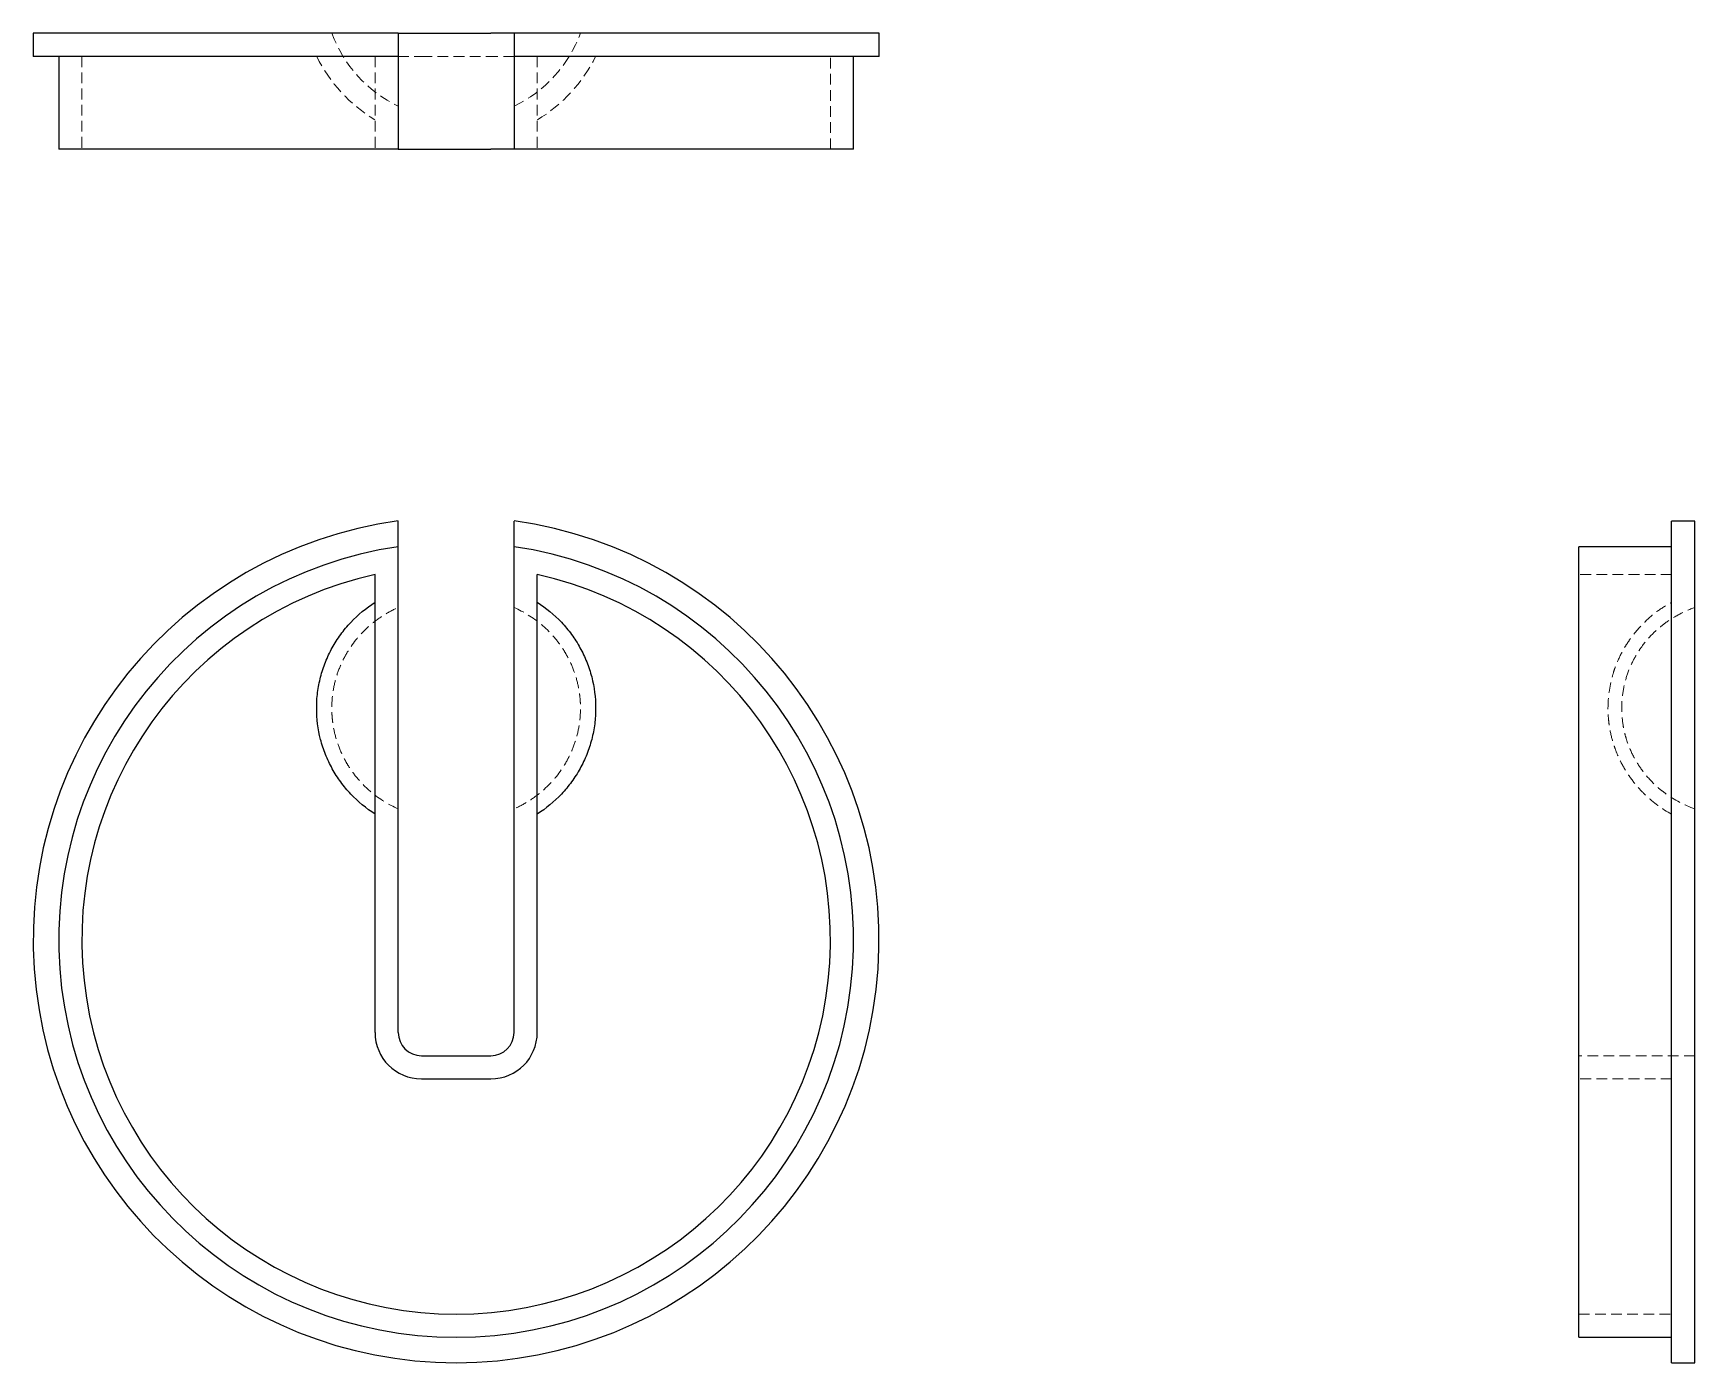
# Model space of a CAD drawing. Header units: millimetres. Extents: x 33 to 229, y 7 to 164.
import ezdxf

# ---------------------------------------------------------------- set-up
doc = ezdxf.new("R2010")
doc.units = ezdxf.units.MM
doc.linetypes.add('HIDDEN', pattern=[1.905, 1.27, -0.635])

msp = doc.modelspace()

# ---------------------------------------------------------------- linework, layer by layer
at = {"color": 7, "linetype": 'Continuous', "lineweight": 25}
for p, q in [((33, 164.44), (33, 161.7)), ((76.15, 164.44), (33, 164.44)), ((76.15, 164.44), (76.15, 161.7)), ((76.15, 164.44), (78.89, 164.44)), ((78.89, 164.44), (87.11, 164.44)), ((89.85, 164.44), (87.11, 164.44)), ((133, 164.44), (89.85, 164.44)), ((89.85, 164.44), (89.85, 161.7)), ((133, 161.7), (133, 164.44)), ((76.15, 161.7), (33, 161.7)), ((36.01, 161.7), (36.01, 150.74)), ((76.15, 161.7), (76.15, 150.74)), ((133, 161.7), (89.85, 161.7)), ((89.85, 161.7), (89.85, 150.74)), ((129.99, 150.74), (129.99, 161.7)), ((76.15, 150.74), (36.01, 150.74)), ((76.15, 150.74), (78.89, 150.74)), ((78.89, 150.74), (87.11, 150.74)), ((89.85, 150.74), (87.11, 150.74)), ((129.99, 150.74), (89.85, 150.74)), ((76.15, 103.72), (76.15, 106.76)), ((89.85, 103.72), (89.85, 106.76)), ((229.44, 106.76), (226.7, 106.76)), ((226.7, 7.24), (226.7, 106.76)), ((229.44, 7.24), (229.44, 106.76)), ((76.15, 46.28), (76.15, 103.72)), ((89.85, 46.28), (89.85, 103.72)), ((226.7, 103.72), (215.74, 103.72)), ((215.74, 10.25), (215.74, 103.72)), ((73.41, 46.28), (73.41, 100.43)), ((92.59, 46.28), (92.59, 100.43)), ((78.89, 43.54), (87.11, 43.54)), ((78.89, 40.8), (87.11, 40.8)), ((215.74, 10.25), (226.7, 10.25)), ((226.7, 7.24), (229.44, 7.24))]:
    msp.add_line(p, q, dxfattribs=at)
at = {"color": 7, "linetype": 'HIDDEN', "lineweight": 18}
for p, q in [((38.75, 161.7), (38.75, 150.74)), ((73.41, 161.7), (73.41, 150.74)), ((76.15, 161.7), (78.89, 161.7)), ((78.89, 161.7), (87.11, 161.7)), ((89.85, 161.7), (87.11, 161.7)), ((92.59, 161.7), (92.59, 150.74)), ((127.25, 150.74), (127.25, 161.7)), ((226.7, 100.43), (215.74, 100.43)), ((229.44, 43.54), (215.74, 43.54)), ((226.7, 40.8), (215.74, 40.8)), ((215.74, 12.99), (226.7, 12.99))]:
    msp.add_line(p, q, dxfattribs=at)
for radius, start, end in [(15.69, 200.4874, 244.1013), (15.69, 295.9007, 339.5187), (18.43, 206.5269, 238.5982), (18.43, 301.4027, 333.4775)]:
    msp.add_arc((83, 169.92), radius, start, end, dxfattribs=at)
at = {"color": 7, "linetype": 'Continuous', "lineweight": 25}
for centre, radius, start, end in [((83, 57.24), 50, 97.8735, 82.1265), ((83, 57.24), 46.99, 98.382, 81.618), ((83, 57.24), 44.25, 102.5164, 77.4836), ((78.89, 46.28), 5.48, 180, 270), ((78.89, 46.28), 2.74, 180, 270), ((87.11, 46.28), 5.48, 270, 0), ((87.11, 46.28), 2.74, 270, 0)]:
    msp.add_arc(centre, radius, start, end, dxfattribs=at)
for points in [[(73.41, 72.1), (72.36, 72.78), (71.4, 73.57), (70.34, 74.7), (70.13, 74.93), (69.74, 75.41), (69.54, 75.66), (68.99, 76.42), (68.66, 76.94), (68.06, 78.02), (67.79, 78.58), (67.33, 79.74), (67.13, 80.34), (66.66, 82.15), (66.51, 83.37), (66.51, 84.93), (66.51, 85.25), (66.55, 85.87), (66.58, 86.18), (66.7, 87.11), (66.82, 87.71), (67.13, 88.91), (67.32, 89.51), (67.79, 90.67), (68.05, 91.23), (68.65, 92.32), (68.98, 92.84), (69.72, 93.84), (70.12, 94.33), (71.4, 95.69), (72.36, 96.48), (73.41, 97.16)], [(92.59, 97.16), (93.64, 96.48), (94.6, 95.69), (95.66, 94.56), (95.87, 94.33), (96.26, 93.85), (96.46, 93.6), (97.01, 92.85), (97.34, 92.32), (97.94, 91.24), (98.21, 90.68), (98.67, 89.53), (98.87, 88.93), (99.34, 87.12), (99.49, 85.89), (99.49, 84.33), (99.49, 84.02), (99.45, 83.39), (99.42, 83.08), (99.3, 82.16), (99.18, 81.55), (98.87, 80.35), (98.68, 79.76), (98.21, 78.59), (97.95, 78.03), (97.35, 76.95), (97.02, 76.43), (96.28, 75.42), (95.88, 74.94), (94.6, 73.57), (93.64, 72.78), (92.59, 72.1)]]:
    msp.add_open_spline(points, degree=3, knots=[0, 0, 0, 0, 0.125, 0.125, 0.15625, 0.15625, 0.1875, 0.1875, 0.25, 0.25, 0.3125, 0.3125, 0.375, 0.375, 0.5, 0.5, 0.53125, 0.53125, 0.5625, 0.5625, 0.625, 0.625, 0.6875, 0.6875, 0.75, 0.75, 0.8125, 0.8125, 0.875, 0.875, 1, 1, 1, 1], dxfattribs=at)
at = {"color": 7, "linetype": 'HIDDEN', "lineweight": 18}
for points, knots in [([(76.15, 72.73), (74.99, 73.25), (73.93, 73.9), (72.48, 75.11), (72.02, 75.56), (71.18, 76.49), (70.8, 76.99), (70.28, 77.77), (70.12, 78.03), (69.81, 78.58), (69.66, 78.86), (69.26, 79.72), (69.03, 80.31), (68.67, 81.5), (68.53, 82.12), (68.39, 83.05), (68.36, 83.37), (68.31, 84), (68.3, 84.31), (68.3, 85.25), (68.34, 85.88), (68.53, 87.12), (68.66, 87.74), (69.03, 88.95), (69.25, 89.53), (69.65, 90.38), (69.8, 90.66), (70.1, 91.21), (70.27, 91.48), (71.14, 92.8), (71.98, 93.73), (73.43, 94.95), (73.95, 95.32), (75.01, 95.98), (75.57, 96.28), (76.15, 96.54)], [0, 0, 0, 0, 0.125, 0.125, 0.1875, 0.1875, 0.25, 0.25, 0.28125, 0.28125, 0.3125, 0.3125, 0.375, 0.375, 0.4375, 0.4375, 0.46875, 0.46875, 0.5, 0.5, 0.5625, 0.5625, 0.625, 0.625, 0.6875, 0.6875, 0.71875, 0.71875, 0.75, 0.75, 0.875, 0.875, 0.9375, 0.9375, 1, 1, 1, 1]), ([(89.85, 96.54), (91.01, 96.02), (92.07, 95.36), (93.52, 94.15), (93.98, 93.71), (94.82, 92.78), (95.2, 92.28), (95.72, 91.5), (95.88, 91.23), (96.19, 90.68), (96.34, 90.4), (96.74, 89.54), (96.97, 88.96), (97.33, 87.76), (97.47, 87.15), (97.61, 86.21), (97.64, 85.9), (97.69, 85.27), (97.7, 84.95), (97.7, 84.01), (97.66, 83.39), (97.47, 82.15), (97.34, 81.52), (96.97, 80.32), (96.75, 79.74), (96.35, 78.89), (96.2, 78.61), (95.9, 78.06), (95.73, 77.79), (94.86, 76.47), (94.02, 75.54), (92.57, 74.32), (92.05, 73.95), (90.99, 73.28), (90.43, 72.99), (89.85, 72.73)], [0, 0, 0, 0, 0.125, 0.125, 0.1875, 0.1875, 0.25, 0.25, 0.28125, 0.28125, 0.3125, 0.3125, 0.375, 0.375, 0.4375, 0.4375, 0.46875, 0.46875, 0.5, 0.5, 0.5625, 0.5625, 0.625, 0.625, 0.6875, 0.6875, 0.71875, 0.71875, 0.75, 0.75, 0.875, 0.875, 0.9375, 0.9375, 1, 1, 1, 1]), ([(226.7, 72.1), (225.57, 72.72), (224.54, 73.47), (223.39, 74.57), (223.16, 74.8), (222.73, 75.28), (222.52, 75.52), (221.92, 76.27), (221.55, 76.79), (220.89, 77.88), (220.6, 78.44), (220.22, 79.32), (220.1, 79.62), (219.89, 80.23), (219.79, 80.53), (219.53, 81.45), (219.4, 82.08), (219.27, 83.02), (219.24, 83.34), (219.19, 83.98), (219.18, 84.3), (219.18, 85.91), (219.35, 87.17), (219.78, 88.71), (219.88, 89.02), (220.09, 89.63), (220.21, 89.92), (220.59, 90.8), (220.88, 91.37), (221.38, 92.19), (221.55, 92.45), (221.92, 92.98), (222.11, 93.24), (222.71, 93.99), (223.15, 94.46), (224.07, 95.34), (224.55, 95.75), (225.59, 96.5), (226.14, 96.85), (226.7, 97.16)], [0, 0, 0, 0, 0.125, 0.125, 0.15625, 0.15625, 0.1875, 0.1875, 0.25, 0.25, 0.3125, 0.3125, 0.34375, 0.34375, 0.375, 0.375, 0.4375, 0.4375, 0.46875, 0.46875, 0.5, 0.5, 0.625, 0.625, 0.65625, 0.65625, 0.6875, 0.6875, 0.75, 0.75, 0.78125, 0.78125, 0.8125, 0.8125, 0.875, 0.875, 0.9375, 0.9375, 1, 1, 1, 1]), ([(229.44, 72.73), (228.2, 73.17), (227.04, 73.77), (225.72, 74.74), (225.46, 74.94), (224.96, 75.37), (224.72, 75.59), (224.03, 76.28), (223.61, 76.77), (223.03, 77.55), (222.84, 77.82), (222.5, 78.38), (222.33, 78.67), (221.88, 79.54), (221.63, 80.14), (221.32, 81.07), (221.23, 81.38), (221.08, 82.02), (221.01, 82.34), (220.86, 83.32), (220.8, 83.97), (220.8, 85.27), (220.85, 85.92), (221.06, 87.22), (221.22, 87.86), (221.62, 89.1), (221.87, 89.7), (222.32, 90.58), (222.49, 90.86), (222.83, 91.42), (223.01, 91.69), (223.59, 92.48), (224.01, 92.97), (224.71, 93.67), (224.95, 93.89), (225.45, 94.32), (225.71, 94.52), (226.5, 95.1), (227.05, 95.44), (228.21, 96.05), (228.82, 96.31), (229.44, 96.54)], [0, 0, 0, 0, 0.125, 0.125, 0.15625, 0.15625, 0.1875, 0.1875, 0.25, 0.25, 0.28125, 0.28125, 0.3125, 0.3125, 0.375, 0.375, 0.40625, 0.40625, 0.4375, 0.4375, 0.5, 0.5, 0.5625, 0.5625, 0.625, 0.625, 0.6875, 0.6875, 0.71875, 0.71875, 0.75, 0.75, 0.8125, 0.8125, 0.84375, 0.84375, 0.875, 0.875, 0.9375, 0.9375, 1, 1, 1, 1])]:
    msp.add_open_spline(points, degree=3, knots=knots, dxfattribs=at)

doc.saveas('drawing.dxf')
